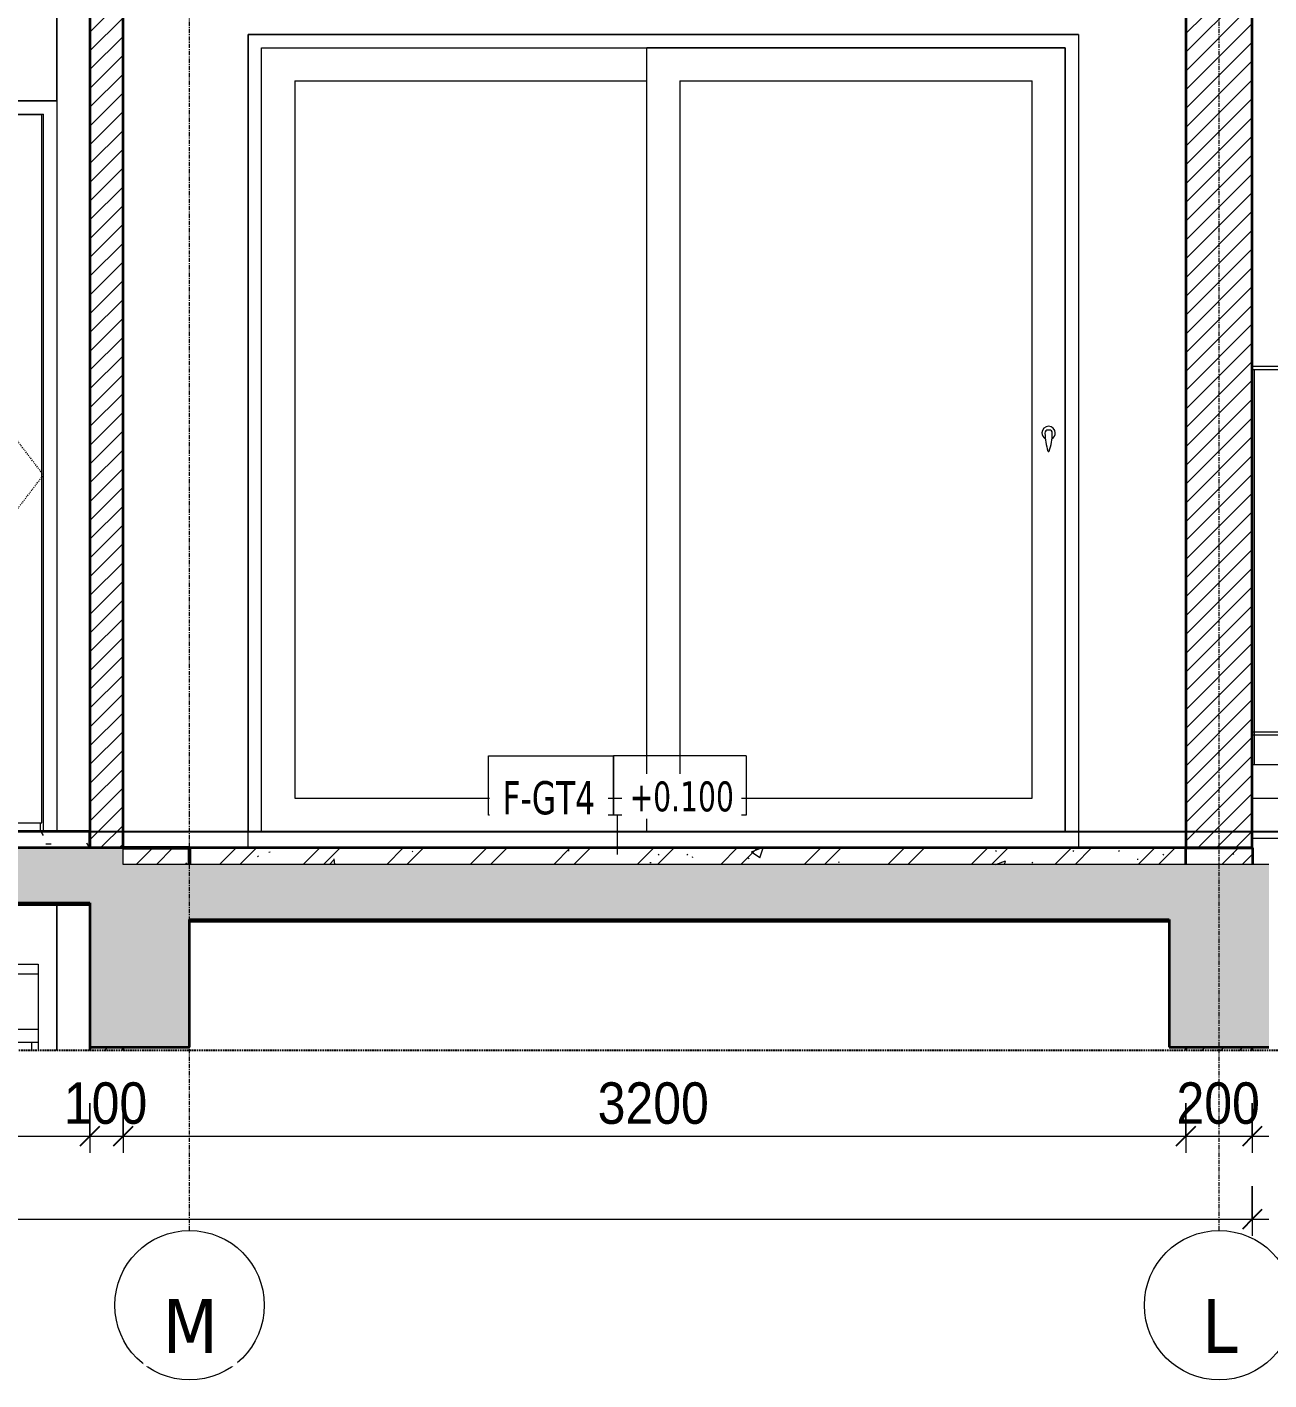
# Model space of a CAD drawing. Header units: millimetres. Extents: x 31499 to 223976, y 3719 to 80291.
# Drawn here: x 115153 to 118892, y 3948 to 8022 of the extents above; entities that cross this region are included whole.
import ezdxf

# ---------------------------------------------------------------- set-up
doc = ezdxf.new("R2010")
doc.units = ezdxf.units.MM
for name, pattern in [('Centre', [31.75, 6.35, -4.7625, 15.875, -4.7625]), ('Dash', [6, 3, -3]), ('Grid Line', [22.225, 12.7, -3.175, 3.175, -3.175]), ('Hidden', [7.14375, 4.7625, -2.38125]), ('IMPORT-CENTER _2_', [40.64, 25.4, -5.08, 5.08, -5.08])]:
    doc.linetypes.add(name, pattern=pattern)
for name, color, linetype, lineweight in [('0-5', 170, 'Continuous', 5), ('A-ANNO-DIMS', 211, 'Continuous', 9), ('A-ANNO-DIMS-50', 211, 'Continuous', 9), ('A-CLNG-1', 250, 'Continuous', 35), ('A-CLNG-PATT-1', 7, 'Continuous', 18), ('A-DETL-GENF', 92, 'Continuous', 18), ('A-DETL-GENF-4', 92, 'Hidden', 25), ('A-DETL-GENF-5', 9, 'Continuous', 18), ('A-DETL-GENF-HDLN-1', 7, 'Dash', 18), ('A-DETL-MEDM', 33, 'Continuous', 35), ('A-DETL-THIN', 151, 'Continuous', 18), ('A-DOOR', 31, 'Continuous', 18), ('A-DOOR-1', 7, 'Continuous', 18), ('A-DOOR-FRAM-1', 31, 'Continuous', 18), ('A-FLOR-3', 7, 'Continuous', 18), ('A-FLOR-FNSH-1', 250, 'Continuous', 35), ('A-FLOR-HRAL', 11, 'Continuous', 18), ('A-FLOR-HRAL-4', 7, 'Continuous', 18), ('A-FLOR-IDEN', 11, 'Continuous', 9), ('A-FLOR-LEVL-2', 51, 'Centre', 9), ('A-FLOR-PATT-1', 253, 'Continuous', 18), ('A-FLOR-PATT-4', 67, 'Continuous', 18), ('A-WALL', 113, 'Continuous', 18), ('A-WALL-5', 250, 'Continuous', 35), ('A-WALL-6', 7, 'Continuous', 18), ('A-WALL-PATT-1', 9, 'Continuous', 18), ('A-WALL-PATT-2', 111, 'Continuous', 18), ('G-IMPT', 8, 'Continuous', 18), ('G-IMPT-3', 8, 'IMPORT-CENTER _2_', 18), ('M-EQPM', 50, 'Continuous', 18), ('M-EQPM-1', 50, 'Continuous', 25), ('M-EQPM-2', 7, 'Continuous', 18), ('S-BEAM-2', 7, 'Continuous', 18), ('S-BEAM-3', 130, 'Continuous', 50), ('S-COLS-10', 7, 'Continuous', 18), ('S-GRID-1', 1, 'Grid Line', 9), ('S-GRID-IDEN', 1, 'Continuous', 9)]:
    doc.layers.add(name, color=color, linetype=linetype, lineweight=lineweight)
doc.styles.add('Tahoma', font='tahoma.ttf', dxfattribs={"width": 0.8, "height": 100})
doc.styles.add('Tahoma_1', font='tahoma.ttf', dxfattribs={"width": 0.8, "height": 90})
doc.styles.add('Tahoma_B', font='tahomabd.ttf', dxfattribs={"height": 162.5})
doc.styles.add('UTM Avo', font='', dxfattribs={"width": 0.9, "height": 125})
doc.styles.get('UTM Avo').set_extended_font_data('UTM Avo')
doc.dimstyles.new('1_Dim_chi_tiet_2_5', dxfattribs={"dimscale": 304.8, "dimtxt": 124.912619, "dimasz": 0.19685, "dimexe": 0.164042, "dimexo": 0.0625, "dimgap": 0.016404, "dimtad": 1, "dimdec": 0, "dimrnd": 5, "dimzin": 0, "dimdsep": 46, "dimtxsty": 'UTM Avo', "dimblk1": 'OBLIQUE', "dimblk2": 'OBLIQUE', "dimsah": 1, "dimcen": 0.09, "dimdle": 0.164042, "dimazin": 0, "dimtfac": 1, "dimtdec": 4, "dimtix": 1, "dimtmove": 0, "dimatfit": 3, "dimfxl": 0.328084, "dimfxlon": 1, "dimtvp": 1, "dimtolj": 1, "dimtzin": 0, "dimarcsym": 2})
pattern_1 = [(50, (-76307.07, 15875), (364.368, -31.878), [38.1, -419.1]), (355, (-76307.07, 15875), (-70.486, 382.113), [30.48, -335.28]), (100.451, (-76276.7, 15872.34), (293.885, 350.233), [32.38, -356.18]), (46.184, (-76307.07, 15976.6), (542.158, -84.086), [57.15, -628.65]), (96.636, (-76261.9, 15969.6), (474.805, 494.855), [48.57, -534.27]), (351.184, (-76307.1, 15976.6), (474.81, 494.85), [45.72, -502.92]), (21, (-76256.27, 15951.2), (303.2285, -204.5305), [38.1, -419.1]), (326, (-76256.27, 15951.2), (123.604, 368.376), [30.48, -335.28]), (71.451, (-76231, 15934.16), (426.834, 163.843), [32.38, -356.18]), (37.5, (-76307.07, 15875), (6.1766, 169.1102), [3.353, -327.863, 3.353, -337.007, -336.55]), (37.5, (-76307.07, 15875), (6.1766, 169.1102), [-671.576, 3.353, -333.197]), (7.5, (-76307.07, 15875), (133.639, 200.3615), [3.353, -190.703, 3.353, -320.243, -128.27]), (7.5, (-76307.07, 15875), (133.639, 200.3615), [-517.652, 3.353, -124.917]), (327.5, (-76420.36, 15875), (271.1818, -11.4584), [3.353, -123.647, 3.353, -392.887, -525.78]), (327.5, (-76420.36, 15875), (271.1818, -11.4584), [-523.24, 3.353, -522.427]), (317.5, (-76471.16, 15875), (296.2585, 50.853), [3.353, -161.747, 3.353, -259.791, -373.38]), (317.5, (-76471.16, 15875), (296.2585, 50.853), [-428.244, 3.353, -370.027]), (45, (-76307.07, 15875), (-125.7236, 125.7236), []), (45, (-76307.07, 16065.5), (-125.7236, 125.7236), [])]
pattern_2 = [(45, (-76307.075, 15875), (-28.28427, 28.28427), [])]
pattern_3 = [(45, (112372.096, 15875), (-28.28427, 28.28427), [])]

# ---------------------------------------------------------------- blocks, each defined once
blk = doc.blocks.new('NCV_TKTC_KET CAU_rvt-7-TKCS_CĂN HỘ LOẠI 2A - MẶT CẮT 6')
at = {"layer": 'A-FLOR-PATT-1'}
h = blk.add_hatch(dxfattribs=at)
h.set_pattern_fill('FP_27', color=256, style=0, pattern_type=2)
h.set_pattern_definition(pattern_1)
h.paths.add_polyline_path([(-76336.9, 5380), (-73336.9, 5380), (-73336.9, 5385), (-76336.9, 5385)])
h.paths.add_polyline_path([(-72824.3, 5500), (-69835.3, 5500), (-69835.3, 5550), (-73236.9, 5550), (-73236.9, 5500), (-72860.3, 5500)])
h = blk.add_hatch(dxfattribs=at)
h.set_pattern_fill('FP_27', color=256, style=0, pattern_type=2)
h.set_pattern_definition(pattern_1)
h.paths.add_polyline_path([(-76336.9, 5380), (-73336.9, 5380), (-73336.9, 5385), (-76336.9, 5385)])
h.paths.add_polyline_path([(-72824.3, 5500), (-69835.3, 5500), (-69835.3, 5550), (-73236.9, 5550), (-73236.9, 5500), (-72860.3, 5500)])
at = {"layer": 'A-FLOR-FNSH-1'}
for p, q in [((-69835.3, 5550), (-73236.9, 5550)), ((-69835.3, 5500), (-69835.3, 5550)), ((-76336.9, 5380), (-73336.9, 5380))]:
    blk.add_line(p, q, dxfattribs=at)
at = {"layer": 'S-BEAM-2'}
blk.add_line((-69836.9, 5700), (-69410.3, 5700), dxfattribs=at)
at = {"layer": 'S-BEAM-3'}
for p, q in [((-73036.9, 5550), (-73236.9, 5550)), ((-73036.9, 5500), (-73036.9, 5550))]:
    blk.add_line(p, q, dxfattribs=at)
blk = doc.blocks.new('Railing - 10mm-901206-TKCS_CĂN HỘ LOẠI 2A - MẶT CẮT 6')
at = {"layer": 'A-FLOR-HRAL-4'}
blk.add_line((-69415.6, 5900), (-69415.6, 6990), dxfattribs=at)
blk = doc.blocks.new('Railing - 10mm-V95-TKCS_CĂN HỘ LOẠI 2A - MẶT CẮT 6')
at = {"layer": 'A-FLOR-HRAL-4'}
for p, q in [((-69500.5, 5900), (-69500.5, 6990)), ((-69490.5, 5900), (-69490.5, 6990))]:
    blk.add_line(p, q, dxfattribs=at)
blk = doc.blocks.new('Railing - 50 x 10mm-901205-TKCS_CĂN HỘ LOẠI 2A - MẶT CẮT 6')
at = {"layer": 'A-FLOR-HRAL-4'}
for p, q in [((-69830.3, 6990), (-69836.9, 6990)), ((-69830.3, 5800), (-69830.3, 6990))]:
    blk.add_line(p, q, dxfattribs=at)
blk = doc.blocks.new('Railing - Railing-883693-TKCS_CĂN HỘ LOẠI 2A - MẶT CẮT 6')
at = {"layer": 'A-FLOR-HRAL-4'}
for p, q in [((-69835.3, 5890), (-69835.3, 5900)), ((-69835.3, 5900), (-69410.3, 5900)), ((-69410.3, 5890), (-69835.3, 5890))]:
    blk.add_line(p, q, dxfattribs=at)
for name, p in [('Railing - 50 x 10mm-901205-TKCS_CĂN HỘ LOẠI 2A - MẶT CẮT 6', (0, 0)), ('Railing - 10mm-V95-TKCS_CĂN HỘ LOẠI 2A - MẶT CẮT 6', (-254.8, 0)), ('Railing - 10mm-V95-TKCS_CĂN HỘ LOẠI 2A - MẶT CẮT 6', (-169.9, 0)), ('Railing - 10mm-V95-TKCS_CĂN HỘ LOẠI 2A - MẶT CẮT 6', (-84.9, 0)), ('Railing - 10mm-V95-TKCS_CĂN HỘ LOẠI 2A - MẶT CẮT 6', (0, 0)), ('Railing - 10mm-901206-TKCS_CĂN HỘ LOẠI 2A - MẶT CẮT 6', (0, 0))]:
    blk.add_blockref(name, p)
blk = doc.blocks.new('Top Rail Type - Top Rail_Internal_-883694-TKCS_CĂN HỘ LOẠI 2A - MẶT CẮT 6')
at = {"layer": 'A-FLOR-HRAL-4'}
for p, q in [((-69835.3, 6990), (-69835.3, 7000)), ((-69410.3, 7000), (-69835.3, 7000)), ((-69410.3, 6990), (-69835.3, 6990))]:
    blk.add_line(p, q, dxfattribs=at)
blk = doc.blocks.new('DOOR_CW_01 CANH MO-PANEL KINH - DIW_01-900x2200-CỬA GỖ VÂN LAMINATE-553393-TKCS_CĂN HỘ LOẠI 2A - MẶT CẮT 6')
at = {"layer": 'A-DETL-GENF-HDLN-1'}
for p, q in [((-73476.9, 6673.5), (-74296.9, 7747)), ((-74296.9, 5600), (-73476.9, 6673.5))]:
    blk.add_line(p, q, dxfattribs=at)
at = {"layer": 'A-DOOR-1'}
for p, q in [((-73436.9, 7800), (-74336.9, 7800)), ((-74336.9, 5600), (-74336.9, 7800)), ((-73436.9, 7800), (-73436.9, 5600)), ((-74296.9, 7760), (-74296.9, 5600)), ((-74296.9, 7760), (-73476.9, 7760)), ((-73481.9, 7758), (-74291.9, 7758)), ((-74291.9, 7758), (-74291.9, 5626)), ((-73481.9, 5626), (-73481.9, 7758)), ((-73476.9, 5600), (-73476.9, 7760)), ((-74171.9, 6524.5), (-74171.9, 7558)), ((-74171.9, 7558), (-73601.9, 7558)), ((-74156.9, 7543), (-74156.9, 6524.5)), ((-73616.9, 7543), (-74156.9, 7543)), ((-73616.9, 5841), (-73616.9, 7543)), ((-73601.9, 7558), (-73601.9, 5826)), ((-74212.2, 6556), (-74251.7, 6556)), ((-74251.7, 6556), (-74251.7, 6416)), ((-74156.9, 6524.5), (-74231.9, 6524.5)), ((-74212.2, 6524.5), (-74212.2, 6556)), ((-74156.9, 6524.5), (-74131.1, 6524.5)), ((-74131.1, 6524.5), (-74131.1, 6507.5)), ((-74156.9, 6507.5), (-74231.9, 6507.5)), ((-74212.2, 6416), (-74212.2, 6507.5)), ((-74171.9, 5826), (-74171.9, 6507.5)), ((-74156.9, 6507.5), (-74156.9, 5841)), ((-74131.1, 6507.5), (-74156.9, 6507.5)), ((-74251.7, 6416), (-74212.2, 6416)), ((-74156.9, 5841), (-73616.9, 5841)), ((-73601.9, 5826), (-74171.9, 5826)), ((-74291.9, 5626), (-73481.9, 5626)), ((-74286.9, 5626), (-74286.9, 5600)), ((-73486.9, 5626), (-73486.9, 5600))]:
    blk.add_line(p, q, dxfattribs=at)
for start, end in [(90, 180), (180, 270)]:
    blk.add_arc((-74231.9, 6516), 8.5, start, end, dxfattribs=at)
blk = doc.blocks.new('NCV_TKTC_TANG 2_rvt-6-TKCS_CĂN HỘ LOẠI 2A - MẶT CẮT 6')
at = {"layer": 'A-FLOR-PATT-4'}
h = blk.add_hatch(dxfattribs=at)
h.set_pattern_fill('FP_29', color=256, style=0, pattern_type=2)
h.set_pattern_definition([(0, (-76307.075, 15875), (203.2, 50.8), [16.764, -135.636, 16.764, -135.636, -812.8]), (0, (-76307.075, 15875), (203.2, 50.8), [-304.8, 16.764, -288.036, 16.764, -135.636, -355.6]), (0, (-76307.075, 15875), (203.2, 50.8), [-762, 16.764, -84.836, 16.764, -237.236]), (120, (-76230.875, 15900.4), (-145.5941, 150.57636), [16.764, -135.636, 16.764, -135.636, -812.8]), (120, (-76230.875, 15900.4), (-145.5941, 150.57636), [-304.8, 16.764, -288.036, 16.764, -135.636, -355.6]), (120, (-76230.875, 15900.4), (-145.5941, 150.57636), [-762, 16.764, -84.836, 16.764, -237.236]), (240, (-76205.475, 16002), (-57.6059, -201.37636), [16.764, -135.636, 16.764, -135.636, -812.8]), (240, (-76205.475, 16002), (-57.6059, -201.37636), [-304.8, 16.764, -288.036, 16.764, -135.636, -355.6]), (240, (-76205.475, 16002), (-57.6059, -201.37636), [-762, 16.764, -84.836, 16.764, -237.236])])
h.paths.add_polyline_path([(-73336.9, 5550), (-73336.9, 5600), (-76436.9, 5600), (-76436.8, 5550), (-73436.9, 5550)])
at = {"layer": 'A-WALL-PATT-1'}
h = blk.add_hatch(dxfattribs=at)
h.set_pattern_fill('FP_26', color=256, style=0, pattern_type=2)
h.set_pattern_definition(pattern_2)
h.paths.add_polyline_path([(-73236.9, 5550), (-73236.9, 8350), (-73336.9, 8350), (-73336.9, 5550)])
at = {"layer": 'A-FLOR-3'}
for p, q in [((-72860.3, 5600), (-70360.3, 5600)), ((-72860.3, 5550), (-72860.3, 5600)), ((-70360.3, 5600), (-70360.3, 5550))]:
    blk.add_line(p, q, dxfattribs=at)
at = {"layer": 'A-FLOR-FNSH-1'}
for p, q in [((-73336.9, 5600), (-76436.9, 5600)), ((-73336.9, 5550), (-73336.9, 5600)), ((-70036.9, 5550), (-73236.9, 5550)), ((-70036.9, 5500), (-70036.9, 5550))]:
    blk.add_line(p, q, dxfattribs=at)
at = {"layer": 'A-WALL-5'}
for p, q in [((-73336.9, 8780), (-73336.9, 5550)), ((-73236.9, 5550), (-73236.9, 8350))]:
    blk.add_line(p, q, dxfattribs=at)
at = {"layer": 'A-WALL-6'}
for p, q in [((-73436.9, 7800), (-73436.9, 8780)), ((-74336.9, 7800), (-73436.9, 7800)), ((-69410.3, 5800), (-69836.9, 5800)), ((-69836.9, 5580), (-69410.3, 5580))]:
    blk.add_line(p, q, dxfattribs=at)
at = {"layer": 'S-COLS-10'}
blk.add_line((-73436.9, 8780), (-73436.9, 5600), dxfattribs=at)
at = {"layer": 'A-DOOR'}
blk.add_blockref('DOOR_CW_01 CANH MO-PANEL KINH - DIW_01-900x2200-CỬA GỖ VÂN LAMINATE-553393-TKCS_CĂN HỘ LOẠI 2A - MẶT CẮT 6', (0, 0), dxfattribs=at)
at = {"layer": 'A-FLOR-HRAL'}
for name in ['Railing - Railing-883693-TKCS_CĂN HỘ LOẠI 2A - MẶT CẮT 6', 'Top Rail Type - Top Rail_Internal_-883694-TKCS_CĂN HỘ LOẠI 2A - MẶT CẮT 6']:
    blk.add_blockref(name, (0, 0), dxfattribs=at)
blk = doc.blocks.new('Air_Conditioner_on_wall_20381 - Air_Conditioner_on_wall_20381-V99-TKCS_CĂN HỘ LOẠI 2A - MẶT CẮT 6')
at = {"layer": 'M-EQPM-2'}
for p, q in [((-74292.4, 5170), (-74292.4, 5200)), ((-74292.4, 5200), (-73492.4, 5200)), ((-73492.4, 5200), (-73492.4, 5170)), ((-74292.4, 5004.1), (-74292.4, 5170)), ((-73492.4, 5170), (-74292.4, 5170)), ((-73492.4, 5170), (-73492.4, 5004.1)), ((-74292.4, 4964.8), (-74292.4, 5004.1)), ((-74292.4, 5004.1), (-73492.4, 5004.1)), ((-73492.4, 5004.1), (-73492.4, 4964.8)), ((-74292.4, 4940), (-74292.4, 4964.8)), ((-74292.4, 4964.8), (-74180.4, 4964.8)), ((-74180.4, 4964.8), (-73512.4, 4964.8)), ((-74180.4, 4940), (-74180.4, 4964.8)), ((-73512.4, 4964.8), (-73492.4, 4964.8)), ((-73512.4, 4964.8), (-73512.4, 4940)), ((-73492.4, 4964.8), (-73492.4, 4940))]:
    blk.add_line(p, q, dxfattribs=at)
blk = doc.blocks.new('NCV_TKTC_TANG 1_rvt-6-TKCS_CĂN HỘ LOẠI 2A - MẶT CẮT 6')
at = {"layer": 'A-CLNG-PATT-1'}
h = blk.add_hatch(dxfattribs=at)
h.set_pattern_fill('FP_28', color=256, style=0, pattern_type=2)
h.set_pattern_definition([(0, (-76307.07, 15875), (406.4, 101.6), [16.764, -288.036, 16.764, -288.036, -1625.6]), (0, (-76307.07, 15875), (406.4, 101.6), [-609.6, 16.764, -592.836, 16.764, -288.036, -711.2]), (0, (-76307.07, 15875), (406.4, 101.6), [-1524, 16.764, -186.436, 16.764, -491.236]), (120, (-76154.68, 15925.8), (-291.1882, 301.1527), [16.764, -288.036, 16.764, -288.036, -1625.6]), (120, (-76154.68, 15925.8), (-291.1882, 301.1527), [-609.6, 16.764, -592.836, 16.764, -288.036, -711.2]), (120, (-76154.68, 15925.8), (-291.1882, 301.1527), [-1524, 16.764, -186.436, 16.764, -491.236]), (240, (-76103.88, 16129), (-115.2118, -402.7527), [16.764, -288.036, 16.764, -288.036, -1625.6]), (240, (-76103.88, 16129), (-115.2118, -402.7527), [-609.6, 16.764, -592.836, 16.764, -288.036, -711.2]), (240, (-76103.88, 16129), (-115.2118, -402.7527), [-1524, 16.764, -186.436, 16.764, -491.236])])
h.paths.add_polyline_path([(-73036.9, 5330), (-70086.9, 5330), (-70086.9, 5335), (-73036.9, 5335)])
at = {"layer": 'A-WALL-PATT-1'}
h = blk.add_hatch(dxfattribs=at)
h.set_pattern_fill('FP_26', color=256, style=0, pattern_type=2)
h.set_pattern_definition(pattern_2)
h.paths.add_polyline_path([(-73336.9, 4940), (-73236.9, 4940), (-73236.9, 4950), (-73336.9, 4950), (-73336.9, 4940)])
at = {"layer": 'A-CLNG-1'}
blk.add_line((-73036.9, 5330), (-70086.9, 5330), dxfattribs=at)
at = {"layer": 'A-WALL-5'}
for p, q in [((-73336.9, 5380), (-73336.9, 4940)), ((-73236.9, 4940), (-73236.9, 4950))]:
    blk.add_line(p, q, dxfattribs=at)
at = {"layer": 'A-WALL-6'}
blk.add_line((-73436.9, 4940), (-73436.9, 5380), dxfattribs=at)
at = {"layer": 'S-COLS-10'}
blk.add_line((-73436.9, 5380), (-73436.9, 4940), dxfattribs=at)
at = {"layer": 'M-EQPM'}
blk.add_blockref('Air_Conditioner_on_wall_20381 - Air_Conditioner_on_wall_20381-V99-TKCS_CĂN HỘ LOẠI 2A - MẶT CẮT 6', (0, 0), dxfattribs=at)
blk = doc.blocks.new('TKTC_XREF_251221_MB TANG 2-7 - TKTC_XREF_260130_MB TANG 2-5_dwg_$cc-4746808-TKCS_CĂN HỘ LOẠI 2A - MẶT CẮT 6')
at = {"layer": 'G-IMPT-3'}
for p, q in [((-70218.5, 5600), (-70065.5, 5600)), ((-70142, 5600), (-70142, 5600))]:
    blk.add_line(p, q, dxfattribs=at)
at = {"layer": 'M-EQPM'}
for p, q in [((-70142, 5600), (-70196, 5600)), ((-70196, 5600), (-70142, 5600)), ((-70142, 5600), (-70154.5, 5600)), ((-70154.5, 5600), (-70142, 5600)), ((-70142, 5600), (-70129.4, 5600)), ((-70129.4, 5600), (-70142, 5600)), ((-70085.1, 5600), (-70085.1, 5600))]:
    blk.add_line(p, q, dxfattribs=at)
blk = doc.blocks.new('TKTC_XREF_251221_MB TANG 2-7 - TKTC_XREF_260130_MB TANG 2-5_dwg_CUM U_DN100-4746796-TKCS_CĂN HỘ LOẠI 2A - MẶT CẮT 6')
at = {"layer": 'G-IMPT'}
for p, q in [((-70142, 5600), (-70209.1, 5600)), ((-70209.1, 5600), (-70142, 5600)), ((-70142, 5600), (-70201.3, 5600)), ((-70201.3, 5600), (-70142, 5600)), ((-70142, 5600), (-70142, 5600)), ((-70077.1, 5600), (-70142, 5600)), ((-70077.1, 5600), (-70142, 5600)), ((-70077.1, 5600), (-70142, 5600)), ((-70077.1, 5600), (-70142, 5600)), ((-70075.2, 5600), (-70077.1, 5600)), ((-70077.1, 5600), (-70075.2, 5600)), ((-70075.2, 5600), (-70077.1, 5600)), ((-70077.1, 5600), (-70075.2, 5600)), ((-70070.4, 5600), (-70075.2, 5600)), ((-70075.2, 5600), (-70070.4, 5600)), ((-70075.2, 5600), (-70070.4, 5600)), ((-70075.2, 5600), (-70070.4, 5600)), ((-70070.4, 5600), (-70075.2, 5600)), ((-70075.2, 5600), (-70070.4, 5600)), ((-70075.2, 5600), (-70070.4, 5600)), ((-70075.2, 5600), (-70070.4, 5600)), ((-70070.4, 5600), (-70070.4, 5600)), ((-70070.4, 5600), (-70070.4, 5600)), ((-70069.5, 5600), (-70064, 5600)), ((-70064, 5600), (-70069.5, 5600)), ((-70069.5, 5600), (-70064, 5600)), ((-70064, 5600), (-70069.5, 5600)), ((-70063.1, 5600), (-70064, 5600)), ((-70064, 5600), (-70063.1, 5600)), ((-70063.1, 5600), (-70064, 5600)), ((-70064, 5600), (-70063.1, 5600))]:
    blk.add_line(p, q, dxfattribs=at)
blk = doc.blocks.new('TKTC_XREF_251221_MB TANG 2-7 - TKTC_XREF_260130_MB TANG 2-5_dwg_THU NUOC - THU NUOC-444531-TKCS_MB TẦNG 1-4746804-TKCS_CĂN HỘ LOẠI 2A - MẶT CẮT 6')
at = {"layer": 'G-IMPT'}
for p, q in [((-70513.7, 5600), (-70663.7, 5600)), ((-70663.7, 5600), (-70513.7, 5600)), ((-70538.7, 5600), (-70638.7, 5600)), ((-70638.7, 5600), (-70538.7, 5600)), ((-70622.7, 5600), (-70628.7, 5600)), ((-70628.7, 5600), (-70622.7, 5600)), ((-70616.4, 5600), (-70610.4, 5600)), ((-70610.4, 5600), (-70616.4, 5600)), ((-70603.9, 5600), (-70597.9, 5600)), ((-70597.9, 5600), (-70603.9, 5600)), ((-70591.9, 5600), (-70585.9, 5600)), ((-70585.9, 5600), (-70591.9, 5600)), ((-70591.9, 5600), (-70585.9, 5600)), ((-70585.9, 5600), (-70591.9, 5600)), ((-70588.7, 5600), (-70588.7, 5600)), ((-70588.7, 5600), (-70588.7, 5600)), ((-70588.7, 5600), (-70588.7, 5600)), ((-70588.7, 5600), (-70588.7, 5600)), ((-70573.5, 5600), (-70579.5, 5600)), ((-70579.5, 5600), (-70573.5, 5600)), ((-70561, 5600), (-70567, 5600)), ((-70567, 5600), (-70561, 5600)), ((-70554.6, 5600), (-70548.6, 5600)), ((-70548.6, 5600), (-70554.6, 5600))]:
    blk.add_line(p, q, dxfattribs=at)
blk = doc.blocks.new('TKTC_XREF_251221_MB TANG 2-7 - TKTC_XREF_251221_MB TANG 2-7-2039446-TKCS_CĂN HỘ LOẠI 2A - MẶT CẮT 6')
at = {"layer": 'M-EQPM'}
for p, q in [((-70226.7, 5600), (-70077.1, 5600)), ((-70077.1, 5600), (-70226.7, 5600)), ((-70076.9, 5600), (-70036.9, 5600)), ((-70036.9, 5600), (-70076.9, 5600))]:
    blk.add_line(p, q, dxfattribs=at)
at = {"layer": 'M-EQPM-1'}
blk.add_line((-78238.6, 5600), (-69410.3, 5600), dxfattribs=at)
for name in ['TKTC_XREF_251221_MB TANG 2-7 - TKTC_XREF_260130_MB TANG 2-5_dwg_THU NUOC - THU NUOC-444531-TKCS_MB TẦNG 1-4746804-TKCS_CĂN HỘ LOẠI 2A - MẶT CẮT 6', 'TKTC_XREF_251221_MB TANG 2-7 - TKTC_XREF_260130_MB TANG 2-5_dwg_$cc-4746808-TKCS_CĂN HỘ LOẠI 2A - MẶT CẮT 6', 'TKTC_XREF_251221_MB TANG 2-7 - TKTC_XREF_260130_MB TANG 2-5_dwg_CUM U_DN100-4746796-TKCS_CĂN HỘ LOẠI 2A - MẶT CẮT 6']:
    blk.add_blockref(name, (0, 0))
blk = doc.blocks.new('DEG_02-DEG_03 - DEG_02-2500x2400mm-CỬA ĐI 02 CÁNH TRƯỢT-625766-TKCS_CĂN HỘ LOẠI 2A - MẶT CẮT 6')
at = {"layer": 'A-DOOR'}
for p, q in [((-70400.3, 7960), (-71660.3, 7960)), ((-71660.3, 5600), (-71660.3, 7960)), ((-70400.3, 7960), (-70400.3, 5600)), ((-72720.3, 7860), (-72720.3, 5700)), ((-72720.3, 7860), (-71660.3, 7860)), ((-71560.3, 7860), (-71560.3, 5700)), ((-71560.3, 7860), (-70500.3, 7860)), ((-70500.3, 5700), (-70500.3, 7860)), ((-72720.3, 5700), (-71660.3, 5700)), ((-71560.3, 5700), (-70500.3, 5700)), ((-70400.3, 5600), (-71660.3, 5600))]:
    blk.add_line(p, q, dxfattribs=at)
at = {"layer": 'A-DOOR', "flags": 128}
blk.add_lwpolyline([(-70448.8, 6808.7), (-70448.8, 6808.7), (-70448.8, 6808.7), (-70448.8, 6808.7), (-70448.8, 6808.7), (-70448.8, 6808.7), (-70448.9, 6808.7), (-70448.9, 6808.7), (-70448.9, 6808.7), (-70448.9, 6808.7), (-70448.9, 6808.7), (-70449, 6808.7), (-70449, 6808.7), (-70449, 6808.7), (-70449, 6808.7), (-70449.1, 6808.7), (-70449.1, 6808.7), (-70449.1, 6808.7), (-70449.2, 6808.7), (-70449.2, 6808.7), (-70449.3, 6808.7), (-70449.3, 6808.7), (-70449.4, 6808.7), (-70449.4, 6808.7), (-70449.5, 6808.7), (-70449.5, 6808.7), (-70449.6, 6808.7), (-70449.6, 6808.7), (-70449.7, 6808.7), (-70449.7, 6808.7), (-70449.8, 6808.7), (-70449.8, 6808.7), (-70449.9, 6808.7), (-70449.9, 6808.7), (-70450, 6808.7), (-70450.1, 6808.7), (-70450.1, 6808.7), (-70450.2, 6808.7), (-70450.2, 6808.7), (-70450.3, 6808.7), (-70450.4, 6808.7), (-70450.4, 6808.7), (-70450.5, 6808.7), (-70450.5, 6808.7), (-70450.6, 6808.7), (-70450.7, 6808.7), (-70450.7, 6808.7), (-70450.8, 6808.7), (-70450.8, 6808.7), (-70450.9, 6808.7), (-70450.9, 6808.7), (-70451, 6808.7), (-70451, 6808.7), (-70451.1, 6808.7), (-70451.1, 6808.7), (-70451.2, 6808.7), (-70451.2, 6808.7), (-70451.3, 6808.7), (-70451.3, 6808.7), (-70451.4, 6808.7), (-70451.4, 6808.7), (-70451.5, 6808.7), (-70451.5, 6808.7), (-70451.5, 6808.7), (-70451.6, 6808.7), (-70451.6, 6808.7), (-70451.6, 6808.7), (-70451.7, 6808.7), (-70451.7, 6808.7), (-70451.7, 6808.7), (-70451.7, 6808.7), (-70451.7, 6808.7), (-70451.8, 6808.7), (-70451.8, 6808.7), (-70451.8, 6808.7), (-70451.8, 6808.7), (-70451.8, 6808.7), (-70451.8, 6808.7), (-70451.8, 6808.7)], dxfattribs=at)
at = {"layer": 'A-DOOR'}
for centre, radius, start, end in [((-70450.3, 6800), 20, 0, 180), ((-70451.8, 6799.2), 9.45, 90, 180), ((-70448.8, 6799.2), 9.45, 0, 90), ((-70450.3, 6800), 20, 180, 240), ((-70296.5, 6799.2), 164.8, 180, 199.134), ((-70604.1, 6799.2), 164.8, 340.866, 0), ((-70450.3, 6800), 20, 300, 0), ((-70449.9, 6746), 2.34, 199.134, 261.031), ((-70450.7, 6746), 2.34, 278.969, 340.866)]:
    blk.add_arc(centre, radius, start, end, dxfattribs=at)
at = {"layer": 'A-DOOR-FRAM-1'}
for p, q in [((-70360.3, 8000), (-72860.3, 8000)), ((-72860.3, 8000), (-72860.3, 5600)), ((-70360.3, 8000), (-70360.3, 5600)), ((-72820.3, 5600), (-72820.3, 7960)), ((-72820.3, 7960), (-70400.3, 7960)), ((-70400.3, 5600), (-70400.3, 7960)), ((-72860.3, 5600), (-72820.3, 5600)), ((-70360.3, 5600), (-70400.3, 5600))]:
    blk.add_line(p, q, dxfattribs=at)
blk = doc.blocks.new('BORDER VIEW - BORDER VIEW-3699678-TKCS_CĂN HỘ LOẠI 2A - MẶT CẮT 6')
at = {"layer": 'A-DETL-GENF-4'}
blk.add_line((-69560.3, 4940), (-78406.9, 4940), dxfattribs=at)
blk = doc.blocks.new('Grid - M_Grid Head - Circle-353313-TKCS_CĂN HỘ LOẠI 2A - MẶT CẮT 6')
at = {"layer": 'S-GRID-IDEN'}
blk.add_circle((-69936.9, 4173), 225, dxfattribs=at)
blk = doc.blocks.new('DIMBLOCK119-TKCS_CĂN HỘ LOẠI 2A - MẶT CẮT 6')
at = {"layer": 'A-ANNO-DIMS-50'}
for p, q in [((112242.2, 4781.9), (112242.2, 4631.9)), ((112242.2, 4681.9), (112242.2, 4781.9)), ((115342.2, 4781.9), (115342.2, 4631.9)), ((115342.2, 4681.9), (115342.2, 4781.9)), ((112242.2, 4681.9), (115342.2, 4681.9))]:
    blk.add_line(p, q, dxfattribs=at)
at = {"layer": 'A-ANNO-DIMS-50', "lineweight": 25}
for p, q in [((112242.2, 4681.9), (112272.2, 4711.9)), ((115342.2, 4681.9), (115372.2, 4711.9)), ((112242.2, 4681.9), (112212.2, 4651.9)), ((115342.2, 4681.9), (115312.2, 4651.9))]:
    blk.add_line(p, q, dxfattribs=at)
at = {"layer": 'A-ANNO-DIMS-50', "color": 0, "insert": (113621.1, 4844.3), "char_height": 125, "width": 410.824, "attachment_point": 1, "line_spacing_factor": 1.110334, "style": 'UTM Avo'}
blk.add_mtext('3100', dxfattribs=at)
blk = doc.blocks.new('_Oblique')
at = {"color": 0, "linetype": 'ByBlock', "lineweight": -2}
blk.add_line((-0.5, -0.5), (0.5, 0.5), dxfattribs=at)
blk = doc.blocks.new('DIMBLOCK120-TKCS_CĂN HỘ LOẠI 2A - MẶT CẮT 6')
at = {"layer": 'A-ANNO-DIMS-50'}
for p, q in [((115342.2, 4781.9), (115342.2, 4631.9)), ((115342.2, 4681.9), (115342.2, 4781.9)), ((115442.2, 4781.9), (115442.2, 4631.9)), ((115442.2, 4681.9), (115442.2, 4781.9)), ((115342.2, 4681.9), (115442.2, 4681.9))]:
    blk.add_line(p, q, dxfattribs=at)
at = {"layer": 'A-ANNO-DIMS-50', "lineweight": 25}
for p, q in [((115342.2, 4681.9), (115372.2, 4711.9)), ((115442.2, 4681.9), (115472.2, 4711.9)), ((115342.2, 4681.9), (115312.2, 4651.9)), ((115442.2, 4681.9), (115412.2, 4651.9))]:
    blk.add_line(p, q, dxfattribs=at)
at = {"layer": 'A-ANNO-DIMS-50', "color": 0, "insert": (115263.9, 4844.3), "char_height": 125, "width": 308.118, "attachment_point": 1, "line_spacing_factor": 1.110334, "style": 'UTM Avo'}
blk.add_mtext('100', dxfattribs=at)
blk = doc.blocks.new('DIMBLOCK121-TKCS_CĂN HỘ LOẠI 2A - MẶT CẮT 6')
at = {"layer": 'A-ANNO-DIMS-50'}
for p, q in [((115442.2, 4781.9), (115442.2, 4631.9)), ((115442.2, 4681.9), (115442.2, 4781.9)), ((118642.2, 4781.9), (118642.2, 4631.9)), ((118642.2, 4681.9), (118642.2, 4781.9)), ((115442.2, 4681.9), (118642.2, 4681.9))]:
    blk.add_line(p, q, dxfattribs=at)
at = {"layer": 'A-ANNO-DIMS-50', "lineweight": 25}
for p, q in [((115442.2, 4681.9), (115472.2, 4711.9)), ((118642.2, 4681.9), (118672.2, 4711.9)), ((115442.2, 4681.9), (115412.2, 4651.9)), ((118642.2, 4681.9), (118612.2, 4651.9))]:
    blk.add_line(p, q, dxfattribs=at)
at = {"layer": 'A-ANNO-DIMS-50', "color": 0, "insert": (116871.1, 4844.3), "char_height": 125, "width": 410.824, "attachment_point": 1, "line_spacing_factor": 1.110334, "style": 'UTM Avo'}
blk.add_mtext('3200', dxfattribs=at)
blk = doc.blocks.new('DIMBLOCK122-TKCS_CĂN HỘ LOẠI 2A - MẶT CẮT 6')
at = {"layer": 'A-ANNO-DIMS-50'}
for p, q in [((118642.2, 4781.9), (118642.2, 4631.9)), ((118642.2, 4681.9), (118642.2, 4781.9)), ((118842.2, 4781.9), (118842.2, 4631.9)), ((118842.2, 4681.9), (118842.2, 4781.9)), ((118642.2, 4681.9), (118892.2, 4681.9))]:
    blk.add_line(p, q, dxfattribs=at)
at = {"layer": 'A-ANNO-DIMS-50', "lineweight": 25}
for p, q in [((118642.2, 4681.9), (118672.2, 4711.9)), ((118842.2, 4681.9), (118872.2, 4711.9)), ((118642.2, 4681.9), (118612.2, 4651.9)), ((118842.2, 4681.9), (118812.2, 4651.9))]:
    blk.add_line(p, q, dxfattribs=at)
at = {"layer": 'A-ANNO-DIMS-50', "color": 0, "insert": (118613.9, 4844.3), "char_height": 125, "width": 308.118, "attachment_point": 1, "line_spacing_factor": 1.110334, "style": 'UTM Avo'}
blk.add_mtext('200', dxfattribs=at)
blk = doc.blocks.new('DIMBLOCK123-TKCS_CĂN HỘ LOẠI 2A - MẶT CẮT 6')
at = {"layer": 'A-ANNO-DIMS-50'}
for p, q in [((110442.2, 4531.9), (110442.2, 4381.9)), ((110442.2, 4431.9), (110442.2, 4531.9)), ((118842.2, 4531.9), (118842.2, 4381.9)), ((118842.2, 4431.9), (118842.2, 4531.9)), ((110392.2, 4431.9), (118892.2, 4431.9))]:
    blk.add_line(p, q, dxfattribs=at)
at = {"layer": 'A-ANNO-DIMS-50', "lineweight": 25}
for p, q in [((110442.2, 4431.9), (110472.2, 4461.9)), ((118842.2, 4431.9), (118872.2, 4461.9)), ((110442.2, 4431.9), (110412.2, 4401.9)), ((118842.2, 4431.9), (118812.2, 4401.9))]:
    blk.add_line(p, q, dxfattribs=at)
at = {"layer": 'A-ANNO-DIMS-50', "color": 0, "insert": (114471.1, 4594.3), "char_height": 125, "width": 410.824, "attachment_point": 1, "line_spacing_factor": 1.110334, "style": 'UTM Avo'}
blk.add_mtext('8400', dxfattribs=at)
blk = doc.blocks.new('TAG SAN - TTG - TAG FFL-4075299-TKCS_CĂN HỘ LOẠI 2A - MẶT CẮT 6')
at = {"layer": 'A-FLOR-IDEN'}
for p, q in [((-75445.9, 5721.9), (-75445.9, 5900.7)), ((-75445.9, 5900.7), (-75069.9, 5900.7)), ((-75069.9, 5900.7), (-75069.9, 5721.9)), ((-74669.9, 5900.7), (-75069.9, 5900.7)), ((-75069.9, 5721.9), (-75069.9, 5900.7)), ((-74669.9, 5900.7), (-74669.9, 5721.9)), ((-75069.9, 5721.9), (-75445.9, 5721.9)), ((-74669.9, 5721.9), (-75069.9, 5721.9))]:
    blk.add_line(p, q, dxfattribs=at)

msp = doc.modelspace()

# ---------------------------------------------------------------- hatches: boundary and pattern name
at = {"layer": 'A-DETL-GENF-5'}
h = msp.add_hatch(dxfattribs=at)
h.set_pattern_fill('FP_27', color=256, style=0, pattern_type=2)
h.set_pattern_definition([(50, (112372.1, 15875), (364.368, -31.878), [38.1, -419.1]), (355, (112372.1, 15875), (-70.486, 382.113), [30.48, -335.28]), (100.451, (112402.46, 15872.34), (293.885, 350.233), [32.38, -356.18]), (46.184, (112372.1, 15976.6), (542.158, -84.086), [57.15, -628.65]), (96.636, (112417.3, 15969.6), (474.805, 494.855), [48.57, -534.27]), (351.184, (112372.1, 15976.6), (474.81, 494.85), [45.72, -502.92]), (21, (112422.9, 15951.2), (303.2285, -204.5305), [38.1, -419.1]), (326, (112422.9, 15951.2), (123.604, 368.376), [30.48, -335.28]), (71.451, (112448.17, 15934.16), (426.834, 163.843), [32.38, -356.18]), (37.5, (112372.1, 15875), (6.1766, 169.1102), [3.353, -327.863, 3.353, -337.007, -336.55]), (37.5, (112372.1, 15875), (6.1766, 169.1102), [-671.576, 3.353, -333.197]), (7.5, (112372.1, 15875), (133.639, 200.3615), [3.353, -190.703, 3.353, -320.243, -128.27]), (7.5, (112372.1, 15875), (133.639, 200.3615), [-517.652, 3.353, -124.917]), (327.5, (112258.81, 15875), (271.1818, -11.4584), [3.353, -123.647, 3.353, -392.887, -525.78]), (327.5, (112258.81, 15875), (271.1818, -11.4584), [-523.24, 3.353, -522.427]), (317.5, (112208.01, 15875), (296.2585, 50.853), [3.353, -161.747, 3.353, -259.791, -373.38]), (317.5, (112208.01, 15875), (296.2585, 50.853), [-428.244, 3.353, -370.027]), (45, (112372.1, 15875), (-125.7236, 125.7236), []), (45, (112372.1, 16065.5), (-125.7236, 125.7236), [])])
h.paths.add_polyline_path([(110442.2, 4950), (110742.2, 4950), (110742.2, 5500), (110442.2, 5500), (110442.2, 5400)])
h.paths.add_polyline_path([(118842.2, 4950), (118892.2, 4950), (118892.2, 5500), (115442.2, 5500), (115442.2, 5550), (112142.2, 5550), (112142.2, 5150), (112342.2, 5150), (112342.2, 5385), (115342.3, 5385), (115342.3, 4950), (115642.3, 4950), (115642.3, 5335), (118592.2, 5335), (118592.2, 4950), (118642.2, 4950)])
at = {"layer": 'A-WALL-PATT-2'}
h = msp.add_hatch(dxfattribs=at)
h.set_pattern_fill('FP_26', color=256, style=0, pattern_type=2)
h.set_pattern_definition(pattern_3)
h.paths.add_polyline_path([(118842.2, 5550), (118842.2, 8350), (118642.2, 8350), (118642.2, 5550)])
h = msp.add_hatch(dxfattribs=at)
h.set_pattern_fill('FP_26', color=256, style=0, pattern_type=2)
h.set_pattern_definition(pattern_3)
h.paths.add_polyline_path([(118842.2, 4940), (118842.2, 4950), (118642.2, 4950), (118642.2, 4940)])

# ---------------------------------------------------------------- linework, layer by layer
at = {"layer": 'A-DETL-MEDM'}
for p, q in [((115442.2, 5550), (112142.2, 5550)), ((112342.2, 5385), (115342.3, 5385)), ((115342.3, 5385), (115342.3, 4950)), ((115642.3, 4950), (115642.3, 5335)), ((115642.3, 5335), (118592.2, 5335)), ((118592.2, 5335), (118592.2, 4950)), ((115342.3, 4950), (115642.3, 4950)), ((118592.2, 4950), (118892.2, 4950))]:
    msp.add_line(p, q, dxfattribs=at)
at = {"layer": 'A-DETL-THIN'}
for p, q in [((115442.2, 5500), (115442.2, 5550)), ((118892.2, 5500), (115442.2, 5500))]:
    msp.add_line(p, q, dxfattribs=at)
at = {"layer": 'A-FLOR-IDEN'}
msp.add_line((116930.4, 5530.3), (116930.4, 5648.6), dxfattribs=at)
at = {"layer": 'A-FLOR-LEVL-2'}
msp.add_line((109710.6, 5600), (120192.2, 5600), dxfattribs=at)
at = {"layer": 'A-WALL'}
for p, q in [((115818.9, 5600), (115818.9, 8000)), ((115818.9, 8000), (118318.9, 8000)), ((118318.9, 8000), (118318.9, 5600)), ((118318.9, 5600), (115818.9, 5600))]:
    msp.add_line(p, q, dxfattribs=at)
at = {"layer": 'A-WALL-5'}
for p, q in [((118642.2, 8350), (118642.2, 5550)), ((118842.2, 5550), (118842.2, 8350)), ((118642.2, 5550), (118842.2, 5550)), ((118642.2, 4950), (118642.2, 4940)), ((118842.2, 4940), (118842.2, 4950))]:
    msp.add_line(p, q, dxfattribs=at)
at = {"layer": 'S-GRID-1'}
for p, q in [((115642.3, 5648), (115642.3, 8842.9)), ((118742.2, 5648), (118742.2, 8842.9)), ((115642.3, 4398), (115642.3, 5648)), ((118742.2, 4398), (118742.2, 5648))]:
    msp.add_line(p, q, dxfattribs=at)

# ---------------------------------------------------------------- block references
at = {"layer": '0-5'}
for name in ['NCV_TKTC_KET CAU_rvt-7-TKCS_CĂN HỘ LOẠI 2A - MẶT CẮT 6', 'NCV_TKTC_TANG 2_rvt-6-TKCS_CĂN HỘ LOẠI 2A - MẶT CẮT 6', 'NCV_TKTC_TANG 1_rvt-6-TKCS_CĂN HỘ LOẠI 2A - MẶT CẮT 6']:
    msp.add_blockref(name, (188679.2, 0), dxfattribs=at)
at = {"layer": 'A-DETL-GENF'}
msp.add_blockref('BORDER VIEW - BORDER VIEW-3699678-TKCS_CĂN HỘ LOẠI 2A - MẶT CẮT 6', (188679.2, 0), dxfattribs=at)
at = {"layer": 'A-DOOR'}
msp.add_blockref('DEG_02-DEG_03 - DEG_02-2500x2400mm-CỬA ĐI 02 CÁNH TRƯỢT-625766-TKCS_CĂN HỘ LOẠI 2A - MẶT CẮT 6', (188679.2, 0), dxfattribs=at)
at = {"layer": 'A-FLOR-IDEN'}
msp.add_blockref('TAG SAN - TTG - TAG FFL-4075299-TKCS_CĂN HỘ LOẠI 2A - MẶT CẮT 6', (191988.3, -73.3), dxfattribs=at)
at = {"layer": 'M-EQPM'}
msp.add_blockref('TKTC_XREF_251221_MB TANG 2-7 - TKTC_XREF_251221_MB TANG 2-7-2039446-TKCS_CĂN HỘ LOẠI 2A - MẶT CẮT 6', (188679.2, 0), dxfattribs=at)
at = {"layer": 'S-GRID-IDEN'}
for p in [(185579.2, 0), (188679.2, 0)]:
    msp.add_blockref('Grid - M_Grid Head - Circle-353313-TKCS_CĂN HỘ LOẠI 2A - MẶT CẮT 6', p, dxfattribs=at)

# ---------------------------------------------------------------- dimensions: what is measured, and where the dimension line sits
at = {"layer": 'A-ANNO-DIMS'}
for base, p1, p2, override, picture, middle in [((115342.2, 4681.9), (112242.2, 4781.9), (115342.2, 4781.9), {"dimpost": '<>', "dimfxl": 3100}, 'DIMBLOCK119-TKCS_CĂN HỘ LOẠI 2A - MẶT CẮT 6', (113792.2, 4751.6)), ((115442.2, 4681.9), (115342.2, 4781.9), (115442.2, 4781.9), {"dimpost": '<>', "dimfxl": 100}, 'DIMBLOCK120-TKCS_CĂN HỘ LOẠI 2A - MẶT CẮT 6', (115392.2, 4751.6)), ((118642.2, 4681.9), (115442.2, 4781.9), (118642.2, 4781.9), {"dimpost": '<>', "dimfxl": 3200}, 'DIMBLOCK121-TKCS_CĂN HỘ LOẠI 2A - MẶT CẮT 6', (117042.2, 4751.6)), ((118842.2, 4681.9), (118642.2, 4781.9), (118842.2, 4781.9), {"dimpost": '<>', "dimfxl": 200}, 'DIMBLOCK122-TKCS_CĂN HỘ LOẠI 2A - MẶT CẮT 6', (118742.2, 4751.6)), ((118842.2, 4431.9), (110442.2, 4531.9), (118842.2, 4531.9), {"dimpost": '<>', "dimfxl": 8400}, 'DIMBLOCK123-TKCS_CĂN HỘ LOẠI 2A - MẶT CẮT 6', (114642.2, 4501.6))]:
    dim = msp.add_linear_dim(base=base, p1=p1, p2=p2, dimstyle='1_Dim_chi_tiet_2_5', override=override, dxfattribs=at)
    dim.commit()
    dim.dimension.update_dxf_attribs({"geometry": picture, "text_midpoint": middle})

# ---------------------------------------------------------------- next in the draw order: texts
at = {"layer": 'A-FLOR-IDEN', "attachment_point": 5, "line_spacing_factor": 0.996129, "bg_fill": 3, "box_fill_scale": 1.25, "bg_fill_color": 256, "bg_fill_true_color": 13158600, "bg_fill_transparency": 0}
for s, insert, char_height, width, style in [('\\pt4,8,12,16,20,24,28,32,36,40,44,48,52,56,60,64,68,72,76,80,84,88,92,96,100,104,108,112,116,120,124,128;F-GT4', (116724, 5700.4), 100, 306.8, 'Tahoma'), ('\\pt3.9996,8.0001,11.9997,16.0002,19.9998,24.0003,27.9999,32.0004,36,39.9996,44.0001,47.9997,52.0002,55.9998,60.0003,63.9999,68.0004,72,75.9996,80.0001,83.9997,88.0002,91.9998,96.0003,99.9999,104.0004,108,111.9996,116.0001,119.9997,124.0002,127.9998;+0.100', (117124.2, 5704.5), 90, 314.8, 'Tahoma_1')]:
    msp.add_mtext(s, dxfattribs=dict(at, insert=insert, char_height=char_height, width=width, style=style))
at = {"layer": 'S-GRID-IDEN', "char_height": 162.5, "attachment_point": 5, "line_spacing_factor": 0.996129, "style": 'Tahoma_B', "bg_fill": 3, "box_fill_scale": 1.25, "bg_fill_color": 256, "bg_fill_true_color": 13158600, "bg_fill_transparency": 0}
for s, insert, width in [('\\pt634.99962,1269.99925,1905.0005,2540.00013,3174.99975,3809.99937,4445.00062,5080.00025,5714.99987,6349.9995,6985.00075,7620.00037,8255,8889.99962,9524.99925,10160.0005,10795.00013,11429.99975,12064.99938,12700.00063,13335.00025,13969.99988,14604.9995,15240.00075,15875.00038,16510,17144.99963,17779.99925,18415.0005,19050.00013,19684.99975,20319.99938;M', (115644.4, 4110.6), 202), ('\\pt634.99962,1269.99925,1905.0005,2540.00013,3174.99975,3809.99937,4445.00062,5080.00025,5714.99987,6349.9995,6985.00075,7620.00037,8255,8889.99962,9524.99925,10160.0005,10795.00013,11429.99975,12064.99938,12700.00063,13335.00025,13969.99988,14604.9995,15240.00075,15875.00038,16510,17144.99963,17779.99925,18415.0005,19050.00013,19684.99975,20319.99938;L', (118744.3, 4110.6), 129)]:
    msp.add_mtext(s, dxfattribs=dict(at, insert=insert, width=width))

doc.saveas('drawing.dxf')
